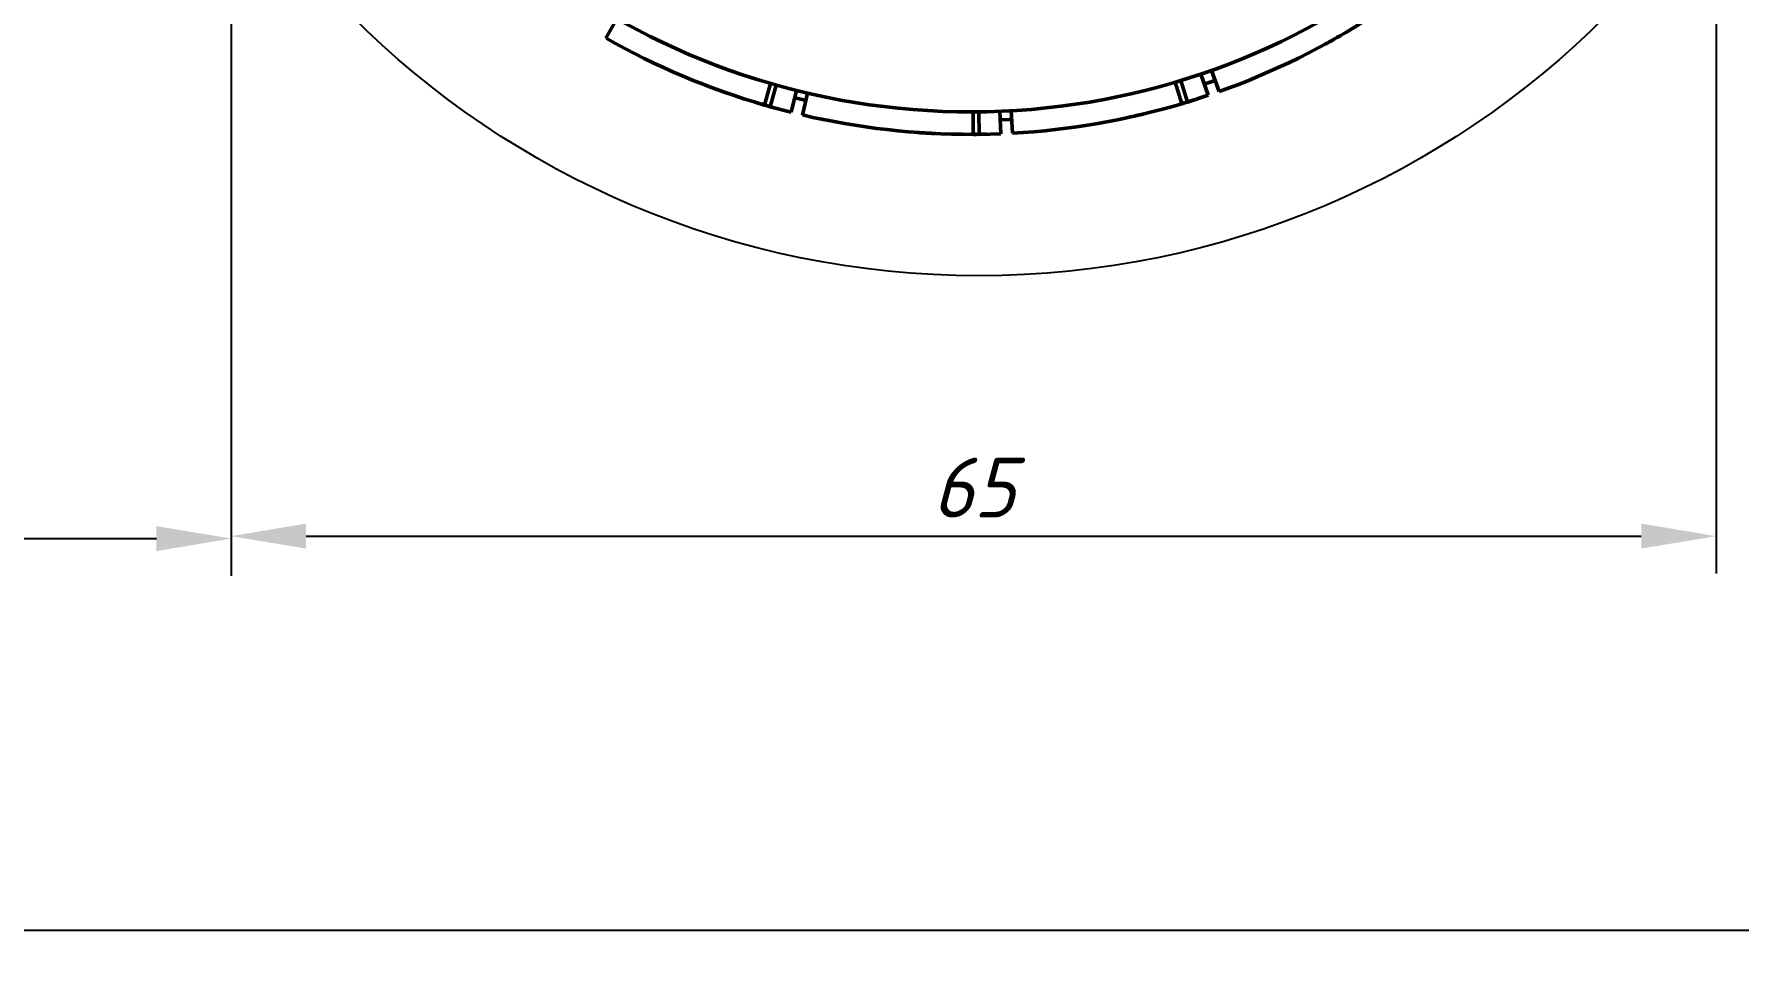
# Model space of a CAD drawing. Header units: inches. Extents: x -1846 to 3013, y 0 to 1997.
# Drawn here: x 381.6 to 495.5, y 526.3 to 588.7 of the extents above; entities that cross this region are included whole.
import ezdxf

# ---------------------------------------------------------------- set-up
doc = ezdxf.new("R2010")
doc.units = ezdxf.units.IN
doc.layers.add('Basic', color=7, linetype='Continuous', lineweight=50)
doc.layers.add('Thin', color=3, linetype='Continuous', lineweight=25)
doc.styles.get("Standard").update_dxf_attribs({"font": '', "height": 4})
doc.styles.get('Standard').set_extended_font_data('TCVN 7284', italic=True)
doc.dimstyles.new('TCVN 7284', dxfattribs={"dimscale": 2, "dimtxt": 4, "dimasz": 2.5, "dimexe": 1.25, "dimexo": 0.625, "dimtad": 1, "dimtoh": 1, "dimdec": 0, "dimlfac": 0.66, "dimtxsty": 'Standard', "dimcen": 2.5, "dimclrd": 7, "dimclre": 7, "dimclrt": 7, "dimadec": 0, "dimazin": 0, "dimtfac": 1, "dimtdec": 0, "dimtofl": 0, "dimtmove": 0, "dimatfit": 3, "dimfxl": 1, "dimlwd": 25, "dimlwe": 25, "dimarcsym": 0})

# ---------------------------------------------------------------- blocks, each defined once
blk = doc.blocks.new('*D20')
at = {"layer": 'Defpoints', "color": 0, "ltscale": 0.3, "transparency": 16777216}
for p in [(523.48, 657.37), (118.48, 619.87), (118.48, 528.83)]:
    blk.add_point(p, dxfattribs=at)
at = {"layer": 'Thin', "color": 7, "linetype": 'Continuous', "lineweight": 25, "ltscale": 0.3, "transparency": 16777216}
for p, q in [((523.48, 656.12), (523.48, 526.33)), ((118.48, 618.62), (118.48, 526.33)), ((518.48, 528.83), (123.48, 528.83))]:
    blk.add_line(p, q, dxfattribs=at)
at = {"layer": 'Thin', "color": 7, "ltscale": 0.3, "transparency": 16777216}
for points in [[(123.48, 529.66), (123.48, 527.99), (118.48, 528.83)], [(518.48, 529.66), (518.48, 527.99), (523.48, 528.83)]]:
    blk.add_solid(points, dxfattribs=at)
at = {"layer": 'Thin', "color": 7, "ltscale": 0.3, "transparency": 16777216, "insert": (320.98, 532.1), "char_height": 4, "attachment_point": 5}
blk.add_mtext('270', dxfattribs=at)
blk = doc.blocks.new('*D22')
at = {"layer": 'Defpoints', "color": 0, "ltscale": 0.3, "transparency": 16777216}
for p in [(394.77, 628.87), (248.98, 609.6), (394.77, 555.02)]:
    blk.add_point(p, dxfattribs=at)
at = {"layer": 'Thin', "color": 7, "linetype": 'Continuous', "lineweight": 25, "ltscale": 0.3, "transparency": 16777216}
for p, q in [((394.77, 627.62), (394.77, 552.52)), ((248.98, 608.35), (248.98, 552.52)), ((253.98, 555.02), (389.77, 555.02))]:
    blk.add_line(p, q, dxfattribs=at)
at = {"layer": 'Thin', "color": 7, "ltscale": 0.3, "transparency": 16777216}
for points in [[(253.98, 555.85), (253.98, 554.18), (248.98, 555.02)], [(389.77, 555.85), (389.77, 554.18), (394.77, 555.02)]]:
    blk.add_solid(points, dxfattribs=at)
at = {"layer": 'Thin', "color": 7, "ltscale": 0.3, "transparency": 16777216, "insert": (321.87, 561.6), "char_height": 4, "attachment_point": 5}
blk.add_mtext('   {\\H0.5x;+0.2}\\P95 {\\H0.5x;-0.2}', dxfattribs=at)
blk = doc.blocks.new('*D23')
at = {"layer": 'Defpoints', "color": 0, "ltscale": 0.3, "transparency": 16777216}
for p in [(394.77, 630.92), (494, 630.92), (494, 555.18)]:
    blk.add_point(p, dxfattribs=at)
at = {"layer": 'Thin', "color": 7, "linetype": 'Continuous', "lineweight": 25, "ltscale": 0.3, "transparency": 16777216}
for p, q in [((394.77, 629.67), (394.77, 552.68)), ((494, 629.67), (494, 552.68)), ((399.77, 555.18), (489, 555.18))]:
    blk.add_line(p, q, dxfattribs=at)
at = {"layer": 'Thin', "color": 7, "ltscale": 0.3, "transparency": 16777216}
for points in [[(399.77, 556.02), (399.77, 554.35), (394.77, 555.18)], [(489, 556.02), (489, 554.35), (494, 555.18)]]:
    blk.add_solid(points, dxfattribs=at)
at = {"layer": 'Thin', "color": 7, "ltscale": 0.3, "transparency": 16777216, "insert": (444.38, 558.43), "char_height": 4, "attachment_point": 5}
blk.add_mtext('65', dxfattribs=at)

msp = doc.modelspace()

# ---------------------------------------------------------------- linework, layer by layer
at = {"layer": 'Basic'}
for p, q in [((420.55, 589.75), (419.81, 588.45)), ((458.24, 585.63), (458.67, 584.19)), ((459.57, 586.06), (460.05, 584.64)), ((459.79, 585.38), (460.52, 585.63)), ((460.28, 586.3), (460.79, 584.89)), ((426.87, 585.16), (426.46, 585.31)), ((430.82, 585.43), (430.4, 583.99)), ((431.19, 585.32), (430.78, 583.88)), ((432.55, 584.96), (432.18, 583.51)), ((433.28, 584.79), (432.94, 583.32)), ((457.86, 585.51), (458.29, 584.08)), ((460.05, 584.64), (458.67, 584.19)), ((430.78, 583.88), (430.25, 584.08)), ((432.18, 583.51), (430.78, 583.88)), ((444.35, 583.53), (444.35, 582.03)), ((444.73, 583.53), (444.75, 582.03)), ((446.14, 583.57), (446.2, 582.07)), ((446.89, 583.6), (446.98, 582.11)), ((458.67, 584.19), (458.28, 584.11)), ((444.75, 582.03), (444.35, 582.06)), ((446.2, 582.07), (444.75, 582.03))]:
    msp.add_line(p, q, dxfattribs=at)
at = {"layer": 'Basic', "flags": 128}
for points in [[(432.42, 584.48), (432.75, 584.4), (433.17, 584.3)], [(446.16, 583), (446.77, 583.02), (446.92, 583.03)]]:
    msp.add_lwpolyline(points, dxfattribs=at)
at = {"layer": 'Basic'}
for radius, start, end in [(48, 122.7379, 57.4876), (49.5, 289.5836, 302.9063), (49.5, 240.4927, 253.8154), (49.5, 253.8154, 254.8388), (49.5, 256.8563, 270.179), (49.5, 273.22, 286.5427), (49.5, 286.5425, 287.5661), (49.5, 270.1789, 271.2024)]:
    msp.add_arc((444.2, 631.53), radius, start, end, dxfattribs=at)
for points in [[(468.88, 588.62), (468.86, 588.61), (468.83, 588.59), (468.52, 588.42), (468.2, 588.23), (467.95, 588.1), (467.89, 588.07)], [(427.94, 584.77), (427.92, 584.78), (427.88, 584.79), (427.54, 584.91), (427.2, 585.04), (426.93, 585.14), (426.87, 585.16)], [(455.8, 583.41), (455.77, 583.4), (455.73, 583.39), (455.39, 583.31), (455.03, 583.23), (454.75, 583.17), (454.69, 583.15)], [(441.77, 582.09), (441.75, 582.09), (441.7, 582.09), (441.35, 582.11), (440.98, 582.13), (440.7, 582.15), (440.63, 582.16)]]:
    msp.add_open_spline(points, degree=3, knots=[0, 0, 0, 0, 0.304092, 0.60952, 0.917222, 1, 1, 1, 1], dxfattribs=at)
at = {"layer": 'Thin'}
msp.add_circle((444.73, 631.87), 59.29, dxfattribs=at)

# ---------------------------------------------------------------- dimensions: what is measured, and where the dimension line sits
at = {"layer": 'Thin', "ltscale": 0.3}
dim = msp.add_linear_dim(base=(118.48, 528.83), p1=(523.48, 657.37), p2=(118.48, 619.87), text='270', dimstyle='TCVN 7284', dxfattribs=at)
dim.commit()
dim.dimension.update_dxf_attribs({"geometry": '*D20', "text_midpoint": (320.98, 528.83), "dimtype": 160})
for base, p1, p2, text, picture, middle in [((494, 555.18), (394.77, 630.92), (494, 630.92), '65', '*D23', (444.38, 558.43)), ((394.77, 555.02), (248.98, 609.6), (394.77, 628.87), '   {\\H0.5x;+0.2}\\P95 {\\H0.5x;-0.2}', '*D22', (321.87, 561.6))]:
    dim = msp.add_linear_dim(base=base, p1=p1, p2=p2, text=text, dimstyle='TCVN 7284', dxfattribs=at)
    dim.commit()
    dim.dimension.update_dxf_attribs({"geometry": picture, "text_midpoint": middle})

doc.saveas('drawing.dxf')
